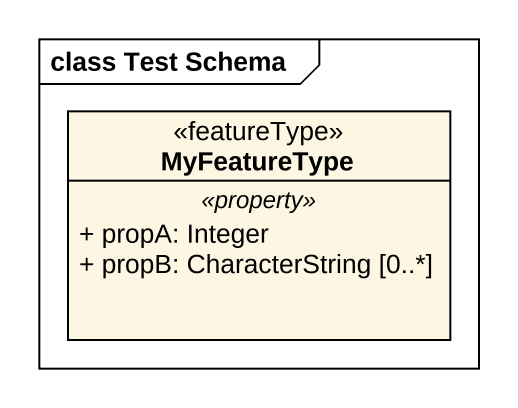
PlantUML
@startuml
mainframe class Test Schema
hide circle
hide empty members
skinparam classAttributeIconSize 0
class MyFeatureType <<featureType>> {
  .. <<property>> ..
  + propA: Integer
  + propB: CharacterString [0..*]
}
@enduml
